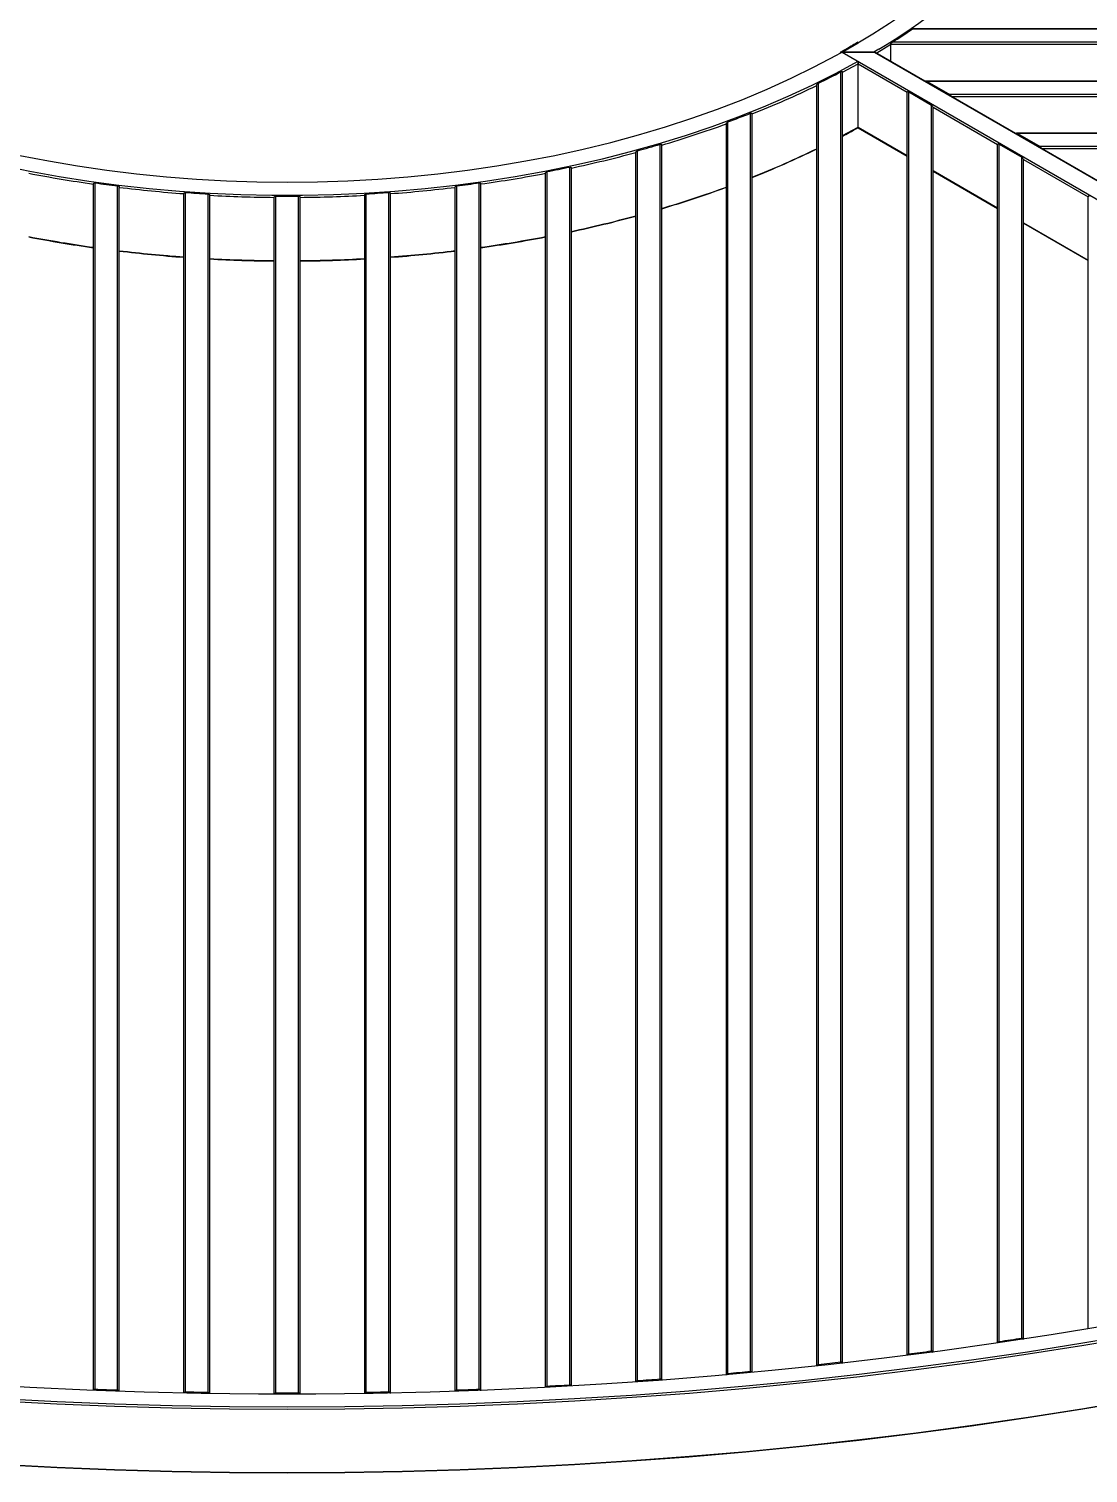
# Model space of a CAD drawing. Header units: millimetres. Extents: x -3019 to 2921, y -1257 to 2943.
# Drawn here: x 1427.8 to 1755.9, y 624 to 1071.1 of the extents above; entities that cross this region are included whole.
import ezdxf

# ---------------------------------------------------------------- set-up
doc = ezdxf.new("R2010")
doc.units = ezdxf.units.MM

# ---------------------------------------------------------------- blocks, each defined once
blk = doc.blocks.new('izometria')
for p, q in [((1455.16, 1094.86), (767.93, 1094.86)), ((1455.21, 1094.95), (768.17, 1094.95)), ((750.6, 1090.31), (746.18, 1087.77)), ((756.08, 1087.77), (746.18, 1087.77)), ((746.22, 1087.77), (1210.79, 819.58)), ((746.22, 1087.77), (756.12, 1087.77)), ((746.73, 1088.07), (751.17, 1090.65)), ((757.63, 1088.7), (756.08, 1087.77)), ((756.12, 1087.77), (1210.79, 825.3)), ((1210.78, 825.47), (756.62, 1087.65)), ((1210.78, 825.47), (756.62, 1087.65)), ((761.29, 1090.12), (756.95, 1087.46)), ((1453.73, 1090.12), (761.29, 1090.12)), ((761.29, 1084.95), (761.29, 1090.12)), ((1453.82, 1090.82), (761.75, 1090.82)), ((746.39, 1081.51), (751.17, 1084.12)), ((750.11, 1084.34), (751.17, 1084.93)), ((751.15, 1084.11), (766.39, 1075.31)), ((751.17, 1064.5), (751.17, 1084.09)), ((751.17, 1084.09), (766.39, 1075.31)), ((738.89, 681.36), (738.89, 1078.09)), ((745.89, 682.13), (745.89, 1081.66)), ((746.39, 681.89), (746.39, 1081.51)), ((1449.53, 1078.79), (772.26, 1078.79)), ((1449.47, 1078.69), (772.55, 1078.69)), ((772.55, 1078.69), (779.55, 1074.65)), ((738.39, 681.01), (738.39, 1077.44)), ((766.39, 684.29), (766.39, 1075.31)), ((766.89, 684.65), (766.89, 1075.43)), ((766.89, 1075.43), (773.89, 1071.38)), ((1447.9, 1074.65), (779.55, 1074.65)), ((1447.78, 1073.96), (780.34, 1073.96)), ((717.89, 679.25), (717.89, 1068.83)), ((773.89, 685.55), (773.89, 1071.38)), ((774.39, 685.32), (774.39, 1070.69)), ((774.39, 1070.69), (794.39, 1059.14)), ((774.39, 1070.69), (794.39, 1059.15)), ((710.39, 678.27), (710.39, 1065.57)), ((710.89, 678.61), (710.89, 1066.16)), ((718.39, 679), (718.39, 1068.62)), ((746.39, 1061.92), (751.17, 1064.52)), ((751.15, 1064.51), (766.39, 1055.71)), ((751.15, 1064.34), (751.17, 1064.33)), ((751.17, 1064.5), (766.39, 1055.71)), ((751.17, 1064.33), (766.39, 1055.54)), ((1442.91, 1062.62), (800.26, 1062.62)), ((1442.84, 1062.53), (800.55, 1062.53)), ((800.55, 1062.53), (807.55, 1058.49)), ((682.39, 676.05), (682.39, 1056.69)), ((682.89, 676.38), (682.89, 1057.24)), ((689.89, 676.88), (689.89, 1059.22)), ((690.39, 676.63), (690.39, 1058.96)), ((794.39, 688.11), (794.39, 1059.14)), ((794.89, 688.48), (794.89, 1059.26)), ((794.89, 1059.26), (801.89, 1055.22)), ((801.89, 689.52), (801.89, 1055.22)), ((1441.03, 1058.49), (807.55, 1058.49)), ((1440.9, 1057.79), (808.34, 1057.79)), ((654.89, 674.66), (654.89, 1050.75)), ((661.89, 675.04), (661.89, 1052.16)), ((662.39, 674.78), (662.39, 1051.86)), ((774.39, 1051.09), (794.39, 1039.54)), ((774.39, 1051.09), (794.39, 1039.55)), ((774.39, 1050.92), (794.39, 1039.38)), ((802.39, 1054.53), (822.39, 1042.98)), ((802.39, 689.3), (802.39, 1054.52)), ((802.39, 1054.52), (822.39, 1042.98)), ((514.39, 673.44), (514.39, 1046.93)), ((514.89, 673.71), (514.89, 1047.27)), ((521.89, 673.46), (521.89, 1046.35)), ((626.89, 673.46), (626.89, 1046.35)), ((633.89, 673.71), (633.89, 1047.27)), ((634.39, 673.44), (634.39, 1046.93)), ((654.39, 674.34), (654.39, 1050.24)), ((522.39, 673.15), (522.39, 1045.89)), ((542.39, 672.61), (542.39, 1043.95)), ((542.89, 672.89), (542.89, 1044.32)), ((549.89, 672.76), (549.89, 1043.87)), ((550.39, 672.47), (550.39, 1043.44)), ((570.39, 672.29), (570.39, 1042.8)), ((570.89, 672.57), (570.89, 1043.2)), ((577.89, 672.57), (577.89, 1043.2)), ((578.39, 672.29), (578.39, 1042.8)), ((598.39, 672.47), (598.39, 1043.44)), ((598.89, 672.76), (598.89, 1043.87)), ((605.89, 672.89), (605.89, 1044.32)), ((606.39, 672.61), (606.39, 1043.95)), ((626.39, 673.15), (626.39, 1045.89)), ((822.39, 692.48), (822.39, 1042.98)), ((802.39, 1034.93), (822.39, 1023.38)), ((802.39, 1034.93), (822.39, 1023.38)), ((802.39, 1034.76), (822.39, 1023.21))]:
    blk.add_line(p, q)
at = {"flags": 128}
for points in [[(491.55, 1055.79), (500.45, 1054.07), (509.46, 1052.54), (518.56, 1051.22), (527.74, 1050.09), (536.99, 1049.16), (546.29, 1048.44), (555.63, 1047.93), (565.01, 1047.62), (574.39, 1047.52), (583.78, 1047.62), (593.15, 1047.93), (602.49, 1048.44), (611.79, 1049.16), (621.04, 1050.09), (630.22, 1051.22), (639.32, 1052.54), (648.33, 1054.07), (657.23, 1055.79), (666.01, 1057.71), (674.65, 1059.82), (683.15, 1062.12), (691.5, 1064.6), (699.67, 1067.27), (707.66, 1070.11), (715.46, 1073.12), (723.05, 1076.31), (730.43, 1079.66), (737.58, 1083.17), (744.5, 1086.83), (746.73, 1088.07)], [(751.17, 1090.63), (751.17, 1090.69), (751.17, 1090.74), (751.17, 1090.77), (751.17, 1090.79), (751.17, 1090.79)], [(485.66, 1052.73), (494.66, 1050.9), (503.77, 1049.27), (512.98, 1047.84), (522.28, 1046.6), (531.65, 1045.57), (541.09, 1044.74), (550.57, 1044.12), (560.08, 1043.71), (569.62, 1043.5), (579.16, 1043.5), (588.7, 1043.71), (598.21, 1044.12), (607.69, 1044.74), (617.13, 1045.57), (626.5, 1046.6), (635.8, 1047.84), (645.01, 1049.27), (654.13, 1050.9), (663.12, 1052.73), (672, 1054.76), (680.73, 1056.98), (689.32, 1059.38), (697.74, 1061.97), (705.99, 1064.74), (714.05, 1067.69), (721.91, 1070.81), (729.57, 1074.1), (737, 1077.55), (744.2, 1081.16), (750.11, 1084.34)], [(751.17, 1084.09), (751.17, 1084.17), (751.17, 1084.26), (751.17, 1084.35), (751.17, 1084.45), (751.17, 1084.55), (751.17, 1084.65), (751.17, 1084.75), (751.17, 1084.83), (751.17, 1084.91)], [(751.17, 1064.33), (751.17, 1064.33), (751.17, 1064.34), (751.17, 1064.37), (751.17, 1064.43), (751.17, 1064.5)], [(838.24, 690.27), (821.12, 687.36), (803.9, 684.64), (786.59, 682.12), (769.2, 679.8), (751.73, 677.68), (734.19, 675.76), (716.6, 674.04), (698.94, 672.52), (681.24, 671.2), (663.49, 670.08), (645.72, 669.17), (627.91, 668.46), (610.08, 667.95), (592.24, 667.64), (574.39, 667.54), (556.54, 667.64), (538.7, 667.95), (520.87, 668.46), (503.07, 669.17), (485.29, 670.08)], [(837.92, 690.92), (820.81, 688.01), (803.62, 685.3), (786.33, 682.79), (768.96, 680.48), (751.51, 678.36), (734, 676.44), (716.42, 674.72), (698.79, 673.21), (681.11, 671.89), (663.38, 670.78), (645.63, 669.86), (627.84, 669.15), (610.04, 668.65), (592.22, 668.34), (574.39, 668.24), (556.56, 668.34), (538.74, 668.65), (520.94, 669.15), (503.15, 669.86), (485.4, 670.78)], [(828.06, 693.43), (811, 690.63), (793.85, 688.03), (776.61, 685.62), (759.29, 683.41), (741.9, 681.39), (724.44, 679.58), (706.93, 677.97), (689.36, 676.55), (671.75, 675.34), (654.1, 674.33), (636.42, 673.52), (618.71, 672.91), (600.99, 672.51), (583.26, 672.31), (565.52, 672.31), (547.79, 672.51), (530.07, 672.91), (512.36, 673.52), (494.68, 674.33), (477.03, 675.34)], [(838.24, 670.67), (821.12, 667.76), (803.9, 665.04), (786.59, 662.53), (769.2, 660.21), (751.73, 658.09), (734.19, 656.16), (716.6, 654.44), (698.94, 652.92), (681.24, 651.6), (663.49, 650.49), (645.72, 649.57), (627.91, 648.86), (610.08, 648.35), (592.24, 648.05), (574.39, 647.95), (556.54, 648.05), (538.7, 648.35), (520.87, 648.86), (503.07, 649.57), (485.29, 650.49)], [(837.92, 670.5), (820.81, 667.6), (803.62, 664.89), (786.33, 662.38), (768.96, 660.06), (751.51, 657.95), (734, 656.03), (716.42, 654.31), (698.79, 652.79), (681.11, 651.48), (663.38, 650.36), (645.63, 649.45), (627.84, 648.74), (610.04, 648.23), (592.22, 647.93), (574.39, 647.83), (556.56, 647.93), (538.74, 648.23), (520.94, 648.74), (503.15, 649.45), (485.4, 650.36)], [(801.89, 689.52), (801.02, 689.39), (800.14, 689.26), (799.27, 689.12), (798.39, 688.99), (797.52, 688.86), (796.64, 688.73), (795.77, 688.61), (794.89, 688.48)], [(773.89, 685.55), (773.02, 685.44), (772.14, 685.32), (771.27, 685.21), (770.39, 685.1), (769.52, 684.98), (768.64, 684.87), (767.77, 684.76), (766.89, 684.65)], [(745.89, 682.13), (745.02, 682.03), (744.14, 681.94), (743.27, 681.84), (742.39, 681.74), (741.52, 681.65), (740.64, 681.55), (739.77, 681.46), (738.89, 681.36)], [(689.89, 676.88), (689.02, 676.82), (688.14, 676.75), (687.27, 676.69), (686.39, 676.63), (685.52, 676.56), (684.64, 676.5), (683.77, 676.44), (682.89, 676.38)], [(717.89, 679.25), (717.02, 679.16), (716.14, 679.08), (715.27, 679), (714.39, 678.92), (713.52, 678.84), (712.64, 678.76), (711.77, 678.68), (710.89, 678.61)], [(521.89, 673.46), (521.02, 673.49), (520.14, 673.52), (519.27, 673.55), (518.39, 673.58), (517.52, 673.61), (516.64, 673.64), (515.77, 673.68), (514.89, 673.71)], [(549.89, 672.76), (549.02, 672.78), (548.14, 672.79), (547.27, 672.81), (546.39, 672.82), (545.52, 672.84), (544.64, 672.85), (543.77, 672.87), (542.89, 672.89)], [(577.89, 672.57), (577.02, 672.57), (576.14, 672.57), (575.27, 672.57), (574.39, 672.57), (573.52, 672.57), (572.64, 672.57), (571.77, 672.57), (570.89, 672.57)], [(605.89, 672.89), (605.02, 672.87), (604.14, 672.85), (603.27, 672.84), (602.39, 672.82), (601.52, 672.81), (600.64, 672.79), (599.77, 672.78), (598.89, 672.76)], [(633.89, 673.71), (633.02, 673.68), (632.14, 673.64), (631.27, 673.61), (630.39, 673.58), (629.52, 673.55), (628.64, 673.52), (627.77, 673.49), (626.89, 673.46)], [(661.89, 675.04), (661.02, 674.99), (660.14, 674.94), (659.27, 674.89), (658.39, 674.85), (657.52, 674.8), (656.64, 674.75), (655.77, 674.71), (654.89, 674.66)]]:
    blk.add_lwpolyline(points, dxfattribs=at)
for centre, radius, start, end in [((657.55, 1251.16), 185.82, 300.0484, 314.9821), ((659.9, 1253.06), 191.22, 300.7376, 314.8924), ((645.81, 1274.71), 217.39, 302.2291, 304.1742), ((623.42, 1313.5), 262.2, 296.1289, 297.8455), ((612.46, 1335.92), 287.53, 291.6186, 295.9753), ((602.76, 1360.16), 313.26, 290.1927, 291.5631), ((595.31, 1380.45), 335.25, 286.4763, 290.0766), ((584.07, 1419.71), 376.09, 282.0195, 285.1545), ((588.91, 1401.9), 357.25, 285.2527, 286.4197), ((612.46, 1316.33), 287.53, 291.6186, 295.9753), ((612.61, 1315.12), 286.41, 291.6753, 296.0514), ((580.53, 1436.28), 392.63, 280.9167, 281.9589), ((570.83, 1449.68), 406.69, 259.1659, 262.0223), ((572.58, 1462.07), 418.8, 262.082, 263.0478), ((576.21, 1461.96), 418.68, 276.9521, 277.9181), ((577.98, 1449.49), 406.49, 277.977, 280.8348), ((573.7, 1471.32), 428.52, 263.1237, 265.8106), ((574.16, 1477.81), 434.62, 265.8737, 266.7985), ((574.36, 1481.17), 438.39, 266.8656, 269.4811), ((574.39, 1482.76), 439.57, 269.5438, 270.4562), ((574.42, 1481.12), 438.34, 270.5188, 273.1346), ((574.61, 1477.91), 434.71, 273.2017, 274.1262), ((575.08, 1471.36), 428.56, 274.1896, 276.8762), ((595.31, 1360.85), 335.25, 286.4763, 290.0766), ((595.39, 1359.68), 334.18, 286.5149, 290.1276), ((584.07, 1400.11), 376.09, 282.0195, 285.1545), ((584.1, 1399.03), 375.13, 282.0457, 285.1891), ((570.83, 1430.09), 406.69, 259.1659, 262.0223), ((570.81, 1428.97), 405.7, 259.1426, 262.0061), ((577.98, 1429.89), 406.49, 277.977, 280.8348), ((577.97, 1428.96), 405.69, 277.9939, 280.8575), ((573.7, 1451.72), 428.52, 263.1237, 265.8106), ((573.7, 1450.74), 427.65, 263.1097, 265.8021), ((575.08, 1451.77), 428.56, 274.1896, 276.8762), ((575.08, 1450.8), 427.71, 274.1981, 276.8901), ((574.36, 1461.57), 438.39, 266.8656, 269.4811), ((574.36, 1460.44), 437.37, 266.8589, 269.4805), ((574.42, 1461.53), 438.34, 270.5188, 273.1346), ((574.41, 1460.98), 437.92, 270.5211, 273.1395)]:
    blk.add_arc(centre, radius, start, end)
for centre, major_axis, ratio, start_param, end_param in [((746.22, 1087.36), (0.707, 0), 0.577382, 1.570796, 1.850281), ((756.12, 1087.36), (0.707, 0), 0.577382, 0.785479, 1.570796), ((772.55, 1078.29), (-0.444, 0.444), 0.517687, 5.190086, 6.333751), ((766.89, 1075.02), (-0.444, 0.444), 0.517687, 5.190086, 6.760882), ((779.55, 1074.25), (-0.444, 0.444), 0.517687, 4.04642, 5.190086), ((773.89, 1070.98), (-0.444, 0.444), 0.517687, 3.619289, 5.190086), ((800.55, 1062.12), (-0.444, 0.444), 0.517687, 5.190086, 6.333751), ((794.89, 1058.85), (-0.444, 0.444), 0.517687, 5.190086, 6.760882), ((801.89, 1054.81), (-0.444, 0.444), 0.517687, 3.619289, 5.190086), ((807.55, 1058.08), (-0.444, 0.444), 0.517687, 4.04642, 5.190086), ((822.89, 1042.69), (-0.444, 0.444), 0.517687, 5.190086, 6.760882)]:
    blk.add_ellipse(centre, major_axis=major_axis, ratio=ratio, start_param=start_param, end_param=end_param)
for points, knots in [([(767.93, 1094.86), (767.98, 1094.89), (768.07, 1094.95), (768.14, 1094.94), (768.17, 1094.94)], [0, 0, 0, 0, 0.648645, 1, 1, 1, 1]), ([(750.32, 1090.34), (749.74, 1089.99), (748.22, 1089.08), (746.64, 1088.2), (745.66, 1087.66)], [0, 0, 0, 0, 0.382056, 1, 1, 1, 1]), ([(746.18, 1087.77), (746.08, 1087.76), (745.9, 1087.75), (745.72, 1087.69), (745.67, 1087.65), (745.67, 1087.65)], [0, 0, 0, 0, 0.5574, 0.996713, 1, 1, 1, 1]), ([(751.16, 1090.82), (750.67, 1090.53), (749.14, 1089.61), (747.55, 1088.72), (746.46, 1088.12)], [0, 0, 0, 0, 0.319622, 1, 1, 1, 1]), ([(751.17, 1090.81), (751.17, 1090.81), (751.17, 1090.81), (751.17, 1090.72), (751.17, 1090.65), (751.17, 1090.65)], [0, 0, 0, 0, 0.336917, 0.90951, 1, 1, 1, 1]), ([(756.47, 1087.7), (756.46, 1087.7), (756.37, 1087.75), (756.23, 1087.77), (756.11, 1087.77), (756.08, 1087.77)], [0, 0, 0, 0, 0.091196, 0.829305, 1, 1, 1, 1]), ([(761.29, 1090.12), (761.29, 1090.14), (761.29, 1090.19), (761.32, 1090.29), (761.38, 1090.43), (761.49, 1090.59), (761.62, 1090.73), (761.72, 1090.8), (761.75, 1090.82)], [0, 0, 0, 0, 0.0624508, 0.196558, 0.3392721, 0.5556476, 0.8422487, 1, 1, 1, 1]), ([(751.17, 1084.93), (751.17, 1084.87), (751.17, 1084.76), (751.17, 1084.55), (751.17, 1084.37), (751.17, 1084.23), (751.17, 1084.15), (751.17, 1084.12)], [0, 0, 0, 0, 0.294251, 0.547023, 0.732339, 0.879526, 1, 1, 1, 1]), ([(738.39, 1077.44), (738.39, 1077.48), (738.4, 1077.56), (738.47, 1077.7), (738.57, 1077.86), (738.73, 1078), (738.84, 1078.06), (738.89, 1078.09)], [0, 0, 0, 0, 0.153606, 0.306645, 0.510681, 0.774419, 1, 1, 1, 1]), ([(745.89, 1081.66), (745.95, 1081.69), (746.07, 1081.74), (746.23, 1081.74), (746.33, 1081.69), (746.38, 1081.61), (746.39, 1081.55), (746.39, 1081.51)], [0, 0, 0, 0, 0.272287, 0.529075, 0.719636, 0.87249, 1, 1, 1, 1]), ([(717.89, 1068.83), (717.96, 1068.85), (718.1, 1068.89), (718.26, 1068.86), (718.36, 1068.77), (718.39, 1068.69), (718.39, 1068.63), (718.39, 1068.62)], [0, 0, 0, 0, 0.293132, 0.571342, 0.760649, 0.950902, 1, 1, 1, 1]), ([(710.39, 1065.57), (710.4, 1065.61), (710.4, 1065.7), (710.47, 1065.83), (710.57, 1065.96), (710.71, 1066.08), (710.83, 1066.14), (710.89, 1066.16), (710.89, 1066.16)], [0, 0, 0, 0, 0.173921, 0.347422, 0.531215, 0.742282, 0.98577, 1, 1, 1, 1]), ([(746.39, 1061.77), (747.07, 1062.12), (748.7, 1062.96), (750.25, 1063.85), (751.16, 1064.37)], [0, 0, 0, 0, 0.416274, 1, 1, 1, 1]), ([(751.17, 1064.52), (751.17, 1064.5), (751.17, 1064.45), (751.17, 1064.38), (751.17, 1064.37), (751.17, 1064.35)], [0, 0, 0, 0, 0.193937, 0.547794, 1, 1, 1, 1]), ([(682.39, 1056.69), (682.4, 1056.74), (682.41, 1056.83), (682.48, 1056.96), (682.59, 1057.08), (682.73, 1057.18), (682.84, 1057.22), (682.89, 1057.24)], [0, 0, 0, 0, 0.189547, 0.378818, 0.575437, 0.78984, 1, 1, 1, 1]), ([(689.89, 1059.22), (689.95, 1059.24), (690.08, 1059.26), (690.24, 1059.23), (690.35, 1059.14), (690.39, 1059.04), (690.39, 1058.98), (690.39, 1058.96)], [0, 0, 0, 0, 0.24973, 0.49998, 0.733328, 0.939262, 1, 1, 1, 1]), ([(654.39, 1050.24), (654.4, 1050.29), (654.41, 1050.38), (654.49, 1050.51), (654.6, 1050.63), (654.75, 1050.71), (654.85, 1050.73), (654.89, 1050.75)], [0, 0, 0, 0, 0.201103, 0.402049, 0.60737, 0.822639, 1, 1, 1, 1]), ([(661.89, 1052.16), (661.95, 1052.17), (662.07, 1052.19), (662.22, 1052.14), (662.34, 1052.05), (662.39, 1051.95), (662.39, 1051.88), (662.39, 1051.86)], [0, 0, 0, 0, 0.2328415, 0.4659351, 0.6913385, 0.9027053, 1, 1, 1, 1]), ([(514.39, 1046.93), (514.4, 1046.97), (514.41, 1047.06), (514.49, 1047.17), (514.61, 1047.25), (514.75, 1047.28), (514.85, 1047.27), (514.89, 1047.27)], [0, 0, 0, 0, 0.207183, 0.414273, 0.62395, 0.839273, 1, 1, 1, 1]), ([(521.89, 1046.35), (521.95, 1046.34), (522.06, 1046.32), (522.21, 1046.23), (522.33, 1046.11), (522.38, 1045.99), (522.39, 1045.91), (522.39, 1045.89)], [0, 0, 0, 0, 0.220636, 0.441348, 0.659745, 0.873597, 1, 1, 1, 1]), ([(626.39, 1045.89), (626.4, 1045.93), (626.41, 1046.02), (626.49, 1046.15), (626.61, 1046.26), (626.75, 1046.33), (626.85, 1046.35), (626.89, 1046.35)], [0, 0, 0, 0, 0.2090008, 0.417933, 0.628822, 0.8439449, 1, 1, 1, 1]), ([(633.89, 1047.27), (633.95, 1047.27), (634.06, 1047.28), (634.22, 1047.23), (634.33, 1047.13), (634.38, 1047.03), (634.39, 1046.96), (634.39, 1046.93)], [0, 0, 0, 0, 0.222531, 0.445155, 0.664774, 0.878384, 1, 1, 1, 1]), ([(542.39, 1043.95), (542.4, 1043.99), (542.41, 1044.08), (542.49, 1044.2), (542.62, 1044.28), (542.76, 1044.32), (542.85, 1044.32), (542.89, 1044.32)], [0, 0, 0, 0, 0.212595, 0.425152, 0.63848, 0.853407, 1, 1, 1, 1]), ([(549.89, 1043.87), (549.95, 1043.86), (550.06, 1043.85), (550.21, 1043.77), (550.32, 1043.66), (550.38, 1043.54), (550.39, 1043.47), (550.39, 1043.44)], [0, 0, 0, 0, 0.215932, 0.431888, 0.64736, 0.861895, 1, 1, 1, 1]), ([(570.39, 1042.8), (570.4, 1042.84), (570.41, 1042.94), (570.49, 1043.06), (570.62, 1043.15), (570.76, 1043.2), (570.85, 1043.2), (570.89, 1043.2)], [0, 0, 0, 0, 0.21467, 0.429326, 0.644015, 0.858726, 1, 1, 1, 1]), ([(577.89, 1043.2), (577.95, 1043.2), (578.06, 1043.19), (578.21, 1043.12), (578.32, 1043.02), (578.38, 1042.9), (578.39, 1042.83), (578.39, 1042.8)], [0, 0, 0, 0, 0.214723, 0.429439, 0.644162, 0.858848, 1, 1, 1, 1]), ([(598.39, 1043.44), (598.4, 1043.48), (598.41, 1043.57), (598.49, 1043.7), (598.62, 1043.8), (598.76, 1043.86), (598.85, 1043.87), (598.89, 1043.87)], [0, 0, 0, 0, 0.213485, 0.426954, 0.640841, 0.855633, 1, 1, 1, 1]), ([(605.89, 1044.32), (605.95, 1044.32), (606.06, 1044.32), (606.21, 1044.26), (606.32, 1044.16), (606.38, 1044.05), (606.39, 1043.98), (606.39, 1043.95)], [0, 0, 0, 0, 0.216808, 0.43365, 0.649731, 0.864188, 1, 1, 1, 1]), ([(802.39, 689.19), (802.39, 689.23), (802.37, 689.32), (802.29, 689.43), (802.17, 689.5), (802.03, 689.53), (801.93, 689.52), (801.89, 689.52)], [0, 0, 0, 0, 0.205933, 0.411743, 0.620542, 0.83587, 1, 1, 1, 1]), ([(766.89, 684.65), (766.83, 684.64), (766.72, 684.61), (766.57, 684.52), (766.48, 684.44), (766.46, 684.39), (766.46, 684.39)], [0, 0, 0, 0, 0.328352, 0.656804, 0.981496, 1, 1, 1, 1]), ([(774.39, 685.21), (774.39, 685.26), (774.37, 685.34), (774.29, 685.45), (774.17, 685.53), (774.03, 685.56), (773.93, 685.56), (773.89, 685.55)], [0, 0, 0, 0, 0.207969, 0.41586, 0.626057, 0.8413, 1, 1, 1, 1]), ([(794.89, 688.48), (794.83, 688.46), (794.72, 688.44), (794.57, 688.34), (794.5, 688.26), (794.47, 688.22)], [0, 0, 0, 0, 0.343781, 0.687765, 1, 1, 1, 1]), ([(738.89, 681.36), (738.83, 681.35), (738.72, 681.33), (738.57, 681.24), (738.46, 681.12), (738.4, 681), (738.39, 680.93), (738.39, 680.9)], [0, 0, 0, 0, 0.219331, 0.438761, 0.656415, 0.870499, 1, 1, 1, 1]), ([(746.39, 681.78), (746.39, 681.83), (746.37, 681.91), (746.29, 682.03), (746.17, 682.1), (746.03, 682.14), (745.93, 682.13), (745.89, 682.13)], [0, 0, 0, 0, 0.209734, 0.419417, 0.630828, 0.845943, 1, 1, 1, 1]), ([(682.89, 676.38), (682.83, 676.37), (682.72, 676.35), (682.57, 676.27), (682.48, 676.19), (682.46, 676.14), (682.46, 676.14)], [0, 0, 0, 0, 0.321985, 0.643991, 0.964894, 1, 1, 1, 1]), ([(690.31, 676.73), (690.3, 676.74), (690.27, 676.79), (690.16, 676.85), (690.02, 676.89), (689.93, 676.89), (689.89, 676.88)], [0, 0, 0, 0, 0.096317, 0.431345, 0.769114, 1, 1, 1, 1]), ([(710.89, 678.61), (710.83, 678.6), (710.72, 678.58), (710.57, 678.49), (710.46, 678.38), (710.4, 678.26), (710.39, 678.18), (710.39, 678.15)], [0, 0, 0, 0, 0.217853, 0.435823, 0.652487, 0.866789, 1, 1, 1, 1]), ([(718.32, 679.08), (718.31, 679.1), (718.27, 679.15), (718.16, 679.21), (718.02, 679.25), (717.93, 679.25), (717.89, 679.25)], [0, 0, 0, 0, 0.133138, 0.451891, 0.774637, 1, 1, 1, 1]), ([(514.89, 673.71), (514.83, 673.71), (514.72, 673.7), (514.57, 673.64), (514.5, 673.57), (514.47, 673.54)], [0, 0, 0, 0, 0.337957, 0.675859, 1, 1, 1, 1]), ([(522.32, 673.23), (522.31, 673.25), (522.27, 673.31), (522.16, 673.39), (522.02, 673.45), (521.93, 673.45), (521.89, 673.46)], [0, 0, 0, 0, 0.15916, 0.474546, 0.790485, 1, 1, 1, 1]), ([(542.89, 672.89), (542.83, 672.89), (542.72, 672.88), (542.58, 672.81), (542.49, 672.74), (542.46, 672.7), (542.46, 672.7)], [0, 0, 0, 0, 0.326186, 0.652396, 0.978545, 1, 1, 1, 1]), ([(550.31, 672.57), (550.3, 672.58), (550.26, 672.63), (550.16, 672.7), (550.02, 672.75), (549.93, 672.76), (549.89, 672.76)], [0, 0, 0, 0, 0.09941, 0.437988, 0.776755, 1, 1, 1, 1]), ([(570.89, 672.57), (570.83, 672.57), (570.72, 672.56), (570.57, 672.49), (570.46, 672.39), (570.4, 672.27), (570.39, 672.2), (570.39, 672.17)], [0, 0, 0, 0, 0.2147146, 0.4294108, 0.644084, 0.8587828, 1, 1, 1, 1]), ([(578.31, 672.38), (578.3, 672.39), (578.27, 672.45), (578.16, 672.52), (578.02, 672.57), (577.93, 672.57), (577.89, 672.57)], [0, 0, 0, 0, 0.124592, 0.45396, 0.783355, 1, 1, 1, 1]), ([(598.89, 672.76), (598.83, 672.76), (598.72, 672.75), (598.57, 672.67), (598.46, 672.57), (598.4, 672.45), (598.39, 672.38), (598.39, 672.35)], [0, 0, 0, 0, 0.214762, 0.429581, 0.644338, 0.859017, 1, 1, 1, 1]), ([(606.39, 672.49), (606.39, 672.54), (606.37, 672.63), (606.29, 672.75), (606.16, 672.84), (606.02, 672.88), (605.93, 672.89), (605.89, 672.89)], [0, 0, 0, 0, 0.2145197, 0.4290582, 0.6436486, 0.8583849, 1, 1, 1, 1]), ([(626.89, 673.46), (626.83, 673.45), (626.72, 673.44), (626.58, 673.36), (626.48, 673.29), (626.46, 673.24), (626.46, 673.24)], [0, 0, 0, 0, 0.324065, 0.648114, 0.971977, 1, 1, 1, 1]), ([(634.39, 673.32), (634.39, 673.37), (634.37, 673.46), (634.29, 673.58), (634.16, 673.66), (634.02, 673.71), (633.93, 673.71), (633.89, 673.71)], [0, 0, 0, 0, 0.2141003, 0.4281713, 0.6424883, 0.8572095, 1, 1, 1, 1]), ([(654.89, 674.66), (654.83, 674.65), (654.72, 674.64), (654.57, 674.56), (654.5, 674.49), (654.47, 674.45)], [0, 0, 0, 0, 0.338672, 0.677386, 1, 1, 1, 1]), ([(662.32, 674.86), (662.31, 674.88), (662.27, 674.93), (662.16, 675), (662.02, 675.04), (661.93, 675.04), (661.89, 675.04)], [0, 0, 0, 0, 0.140398, 0.461133, 0.783237, 1, 1, 1, 1])]:
    blk.add_open_spline(points, degree=3, knots=knots)

msp = doc.modelspace()

# ---------------------------------------------------------------- block references
msp.add_blockref('izometria', (933.45, -23.87))

doc.saveas('drawing.dxf')
